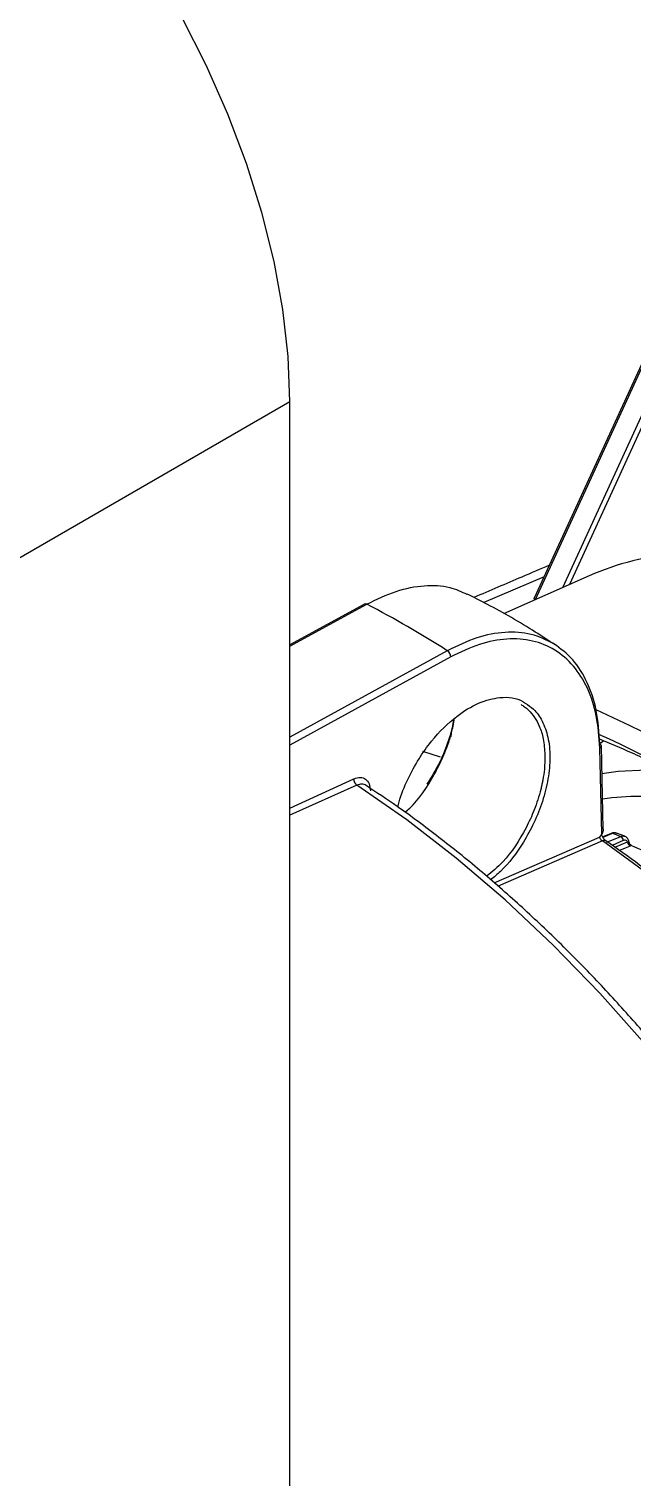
# Model space of a CAD drawing. Extents: x 7 to 113, y 1 to 87.
# Drawn here: x 82.966 to 84.706, y 71.364 to 75.54 of the extents above; entities that cross this region are included whole.
import ezdxf

# ---------------------------------------------------------------- set-up
doc = ezdxf.new("R2010")
doc.units = 0
doc.header["$MEASUREMENT"] = 0
doc.layers.add('OBJECT', color=7, linetype='CONTINUOUS')

msp = doc.modelspace()

# ---------------------------------------------------------------- linework, layer by layer
at = {"layer": 'OBJECT'}
for p, q in [((84.8718, 74.875), (84.424, 73.8982)), ((84.8743, 74.8702), (84.4267, 73.8939)), ((84.5065, 73.9292), (84.9246, 74.8412)), ((84.9372, 74.8363), (84.5251, 73.9374)), ((82.8347, 73.9554), (83.7186, 74.4656)), ((83.7186, 69.5672), (83.7186, 74.4656)), ((84.4522, 73.9598), (84.2785, 73.8856)), ((84.5824, 73.9628), (84.3353, 73.8535)), ((83.9337, 73.8814), (83.7186, 73.7641)), ((83.7186, 73.7599), (83.9407, 73.8809)), ((84.173, 73.7469), (83.7186, 73.4973)), ((84.1828, 73.729), (83.7186, 73.4741)), ((84.1536, 73.4396), (84.1021, 73.4566)), ((84.6242, 73.4871), (84.6131, 73.4782)), ((84.6186, 73.2189), (84.6131, 73.4661)), ((84.6228, 73.232), (84.6175, 73.4722)), ((83.7186, 73.2926), (83.9032, 73.3773)), ((83.9119, 73.3591), (83.7186, 73.2722)), ((84.3082, 73.0773), (84.6117, 73.2091)), ((84.6186, 73.2189), (84.6117, 73.2091)), ((84.6462, 73.2199), (84.6213, 73.2098)), ((84.6335, 73.1942), (84.6732, 73.2111)), ((84.685, 73.2115), (84.6609, 73.2205)), ((84.6203, 73.1983), (84.3193, 73.0676)), ((84.6805, 73.1992), (84.6484, 73.1855)), ((84.6564, 73.1798), (84.693, 73.1953)), ((84.693, 73.1953), (84.6945, 73.1954)), ((84.7028, 73.1847), (84.7002, 73.1835))]:
    msp.add_line(p, q, dxfattribs=at)
at = {"layer": 'OBJECT', "flags": 128}
for points in [[(83.7186, 74.4656), (83.7135, 74.5957), (83.6983, 74.7306), (83.673, 74.8691), (83.638, 75.0101), (83.5935, 75.1522), (83.5398, 75.2944), (83.4775, 75.4354), (83.4071, 75.574), (83.3291, 75.7091), (83.2443, 75.8394), (83.1534, 75.9638), (83.057, 76.0814), (82.9562, 76.191), (82.8517, 76.2918), (82.7443, 76.3829), (82.6351, 76.4635), (82.525, 76.533)], [(84.4263, 73.8937), (84.4253, 73.8946), (84.4245, 73.8957), (84.424, 73.8967), (84.4238, 73.8976), (84.424, 73.8982)], [(84.7474, 73.4021), (84.6662, 73.3984), (84.6193, 73.3918)], [(85.7713, 70.6675), (85.7176, 70.8539), (85.6549, 71.041), (85.5834, 71.2278), (85.5035, 71.4135), (85.4155, 71.5973), (85.3199, 71.7782), (85.2171, 71.9555), (85.1076, 72.1283), (84.9919, 72.2958), (84.8705, 72.4573), (84.744, 72.6119), (84.613, 72.759), (84.478, 72.8979), (84.3398, 73.0279), (84.1989, 73.1485), (84.0561, 73.2591), (83.9119, 73.3591)], [(84.6495, 73.2199), (84.635, 73.214), (84.6219, 73.2086)], [(85.9538, 71.3568), (85.8929, 71.5255), (85.8229, 71.6934), (85.7444, 71.8594), (85.6578, 72.0224), (85.5637, 72.1815), (85.4627, 72.3356), (85.3555, 72.4837), (85.2426, 72.6249), (85.1248, 72.7584), (85.0029, 72.8832), (84.8777, 72.9986), (84.7499, 73.1039), (84.6203, 73.1983)], [(84.7002, 73.1835), (84.686, 73.1774), (84.6695, 73.1704)]]:
    msp.add_lwpolyline(points, dxfattribs=at)
at = {"layer": 'OBJECT'}
for centre, radius, start, end in [((84.8974, 73.242), 0.7867, 94.2427, 113.6074), ((83.9368, 73.8748), 0.00729, 57.7175, 115.3086), ((82.5226, 71.1562), 3.0716, 57.5008, 62.5045), ((84.16, 73.7281), 0.0228, 2.1924, 55.3919), ((83.5809, 71.2474), 2.5426, 40.4175, 66.3184), ((83.5976, 71.2232), 2.4967, 41.0763, 66.0787), ((84.6103, 73.4713), 0.00726, 7.1468, 67.2114), ((84.6104, 73.4726), 0.00706, 292.3223, 356.6685), ((83.9245, 73.3763), 0.0213, 177.2104, 233.8019), ((84.7239, 72.6135), 0.7128, 80.7271, 98.3053), ((84.6478, 73.2157), 0.00453, 67.3595, 110.9184), ((84.2113, 72.0111), 1.2858, 68.9487, 70.0727), ((84.667, 73.1991), 0.0135, 0.3878, 62.9302), ((84.6256, 73.1892), 0.0105, 60.6855, 120.1853), ((84.7065, 73.1955), 0.0135, 180.4708, 242.4409), ((84.7069, 73.1965), 0.0124, 184.8223, 250.6074), ((84.1637, 71.8375), 1.4511, 61.549, 68.1893)]:
    msp.add_arc(centre, radius, start, end, dxfattribs=at)
for points, knots in [([(84.4676, 73.9934), (84.4411, 73.982), (84.3684, 73.951), (84.2959, 73.9199), (84.2499, 73.9002)], [0, 0, 0, 0, 0.364973, 1, 1, 1, 1]), ([(83.9407, 73.8809), (83.9693, 73.8947), (84.0264, 73.9223), (84.1074, 73.9371), (84.1769, 73.9346), (84.2136, 73.9171), (84.2297, 73.9094)], [0, 0, 0, 0, 0.265424, 0.530172, 0.7943, 1, 1, 1, 1]), ([(84.4844, 73.7635), (84.4653, 73.776), (84.4008, 73.8181), (84.3159, 73.8672), (84.2497, 73.9004), (84.2301, 73.9102)], [0, 0, 0, 0, 0.229113, 0.771373, 1, 1, 1, 1]), ([(84.4806, 73.767), (84.4593, 73.7774), (84.4166, 73.7983), (84.3404, 73.8026), (84.2585, 73.7881), (84.2015, 73.7606), (84.173, 73.7469)], [0, 0, 0, 0, 0.249137, 0.498822, 0.749093, 1, 1, 1, 1]), ([(84.6131, 73.4661), (84.6108, 73.4979), (84.6063, 73.5613), (84.5794, 73.641), (84.539, 73.7055), (84.4851, 73.7518), (84.4201, 73.7783), (84.346, 73.7836), (84.266, 73.7691), (84.2105, 73.7424), (84.1828, 73.729)], [0, 0, 0, 0, 0.125666, 0.250539, 0.37567, 0.500227, 0.625486, 0.75002, 0.875177, 1, 1, 1, 1]), ([(84.6131, 73.478), (84.6107, 73.5112), (84.6062, 73.5761), (84.5784, 73.6573), (84.5381, 73.724), (84.4997, 73.7527), (84.4806, 73.767)], [0, 0, 0, 0, 0.256106, 0.501078, 0.751626, 1, 1, 1, 1]), ([(84.0303, 73.2961), (84.0314, 73.301), (84.0373, 73.3275), (84.0577, 73.3754), (84.0894, 73.4345), (84.1357, 73.4993), (84.1948, 73.5576), (84.2637, 73.599), (84.33, 73.6157), (84.3758, 73.6115), (84.3956, 73.5968), (84.3978, 73.5951)], [0, 0, 0, 0, 0.025775, 0.137946, 0.244843, 0.344697, 0.519202, 0.661237, 0.803272, 0.977779, 1, 1, 1, 1]), ([(84.3978, 73.5951), (84.406, 73.59), (84.4255, 73.5778), (84.4482, 73.5449), (84.465, 73.4984), (84.4709, 73.4413), (84.4653, 73.3779), (84.4491, 73.313), (84.4244, 73.251), (84.3857, 73.1809), (84.3425, 73.1219), (84.3075, 73.094), (84.2979, 73.0863)], [0, 0, 0, 0, 0.0714844, 0.1699166, 0.2732039, 0.3791031, 0.4850036, 0.5882941, 0.6867305, 0.7786811, 0.9393721, 1, 1, 1, 1]), ([(84.3859, 73.5912), (84.3891, 73.5894), (84.3966, 73.5849), (84.4168, 73.5678), (84.4369, 73.538), (84.4514, 73.4922), (84.4536, 73.462), (84.4547, 73.446)], [0, 0, 0, 0, 0.076675, 0.180698, 0.540119, 0.757624, 1, 1, 1, 1]), ([(84.051, 73.2808), (84.0557, 73.2846), (84.0882, 73.312), (84.1262, 73.3708), (84.1575, 73.4317), (84.1702, 73.4631), (84.1762, 73.4799), (84.179, 73.4886), (84.1804, 73.493), (84.1811, 73.4952), (84.1814, 73.4963), (84.1816, 73.4969), (84.1817, 73.4972), (84.1817, 73.4973), (84.1817, 73.4974), (84.1817, 73.4974), (84.1817, 73.4974), (84.1817, 73.4974), (84.1817, 73.4974), (84.1817, 73.4974), (84.1817, 73.4974), (84.1817, 73.4974), (84.1852, 73.5009), (84.184, 73.5124), (84.1915, 73.5305), (84.1923, 73.5442), (84.1927, 73.5515)], [0, 0, 0, 0, 0.061774, 0.434324, 0.608863, 0.705435, 0.756041, 0.781923, 0.795008, 0.801587, 0.804885, 0.806537, 0.807363, 0.807776, 0.807983, 0.808087, 0.808139, 0.808164, 0.808177, 0.808183, 0.808187, 0.808188, 0.808191, 0.84849, 0.919928, 1, 1, 1, 1]), ([(84.1148, 73.3616), (84.1252, 73.3784), (84.1477, 73.4146), (84.173, 73.4746), (84.1887, 73.5221), (84.1914, 73.5466), (84.1919, 73.5509)], [0, 0, 0, 0, 0.275781, 0.593953, 0.928225, 1, 1, 1, 1]), ([(84.6115, 73.4924), (84.6422, 73.4799), (84.7108, 73.452), (84.8186, 73.3961), (84.9337, 73.3272), (85.0486, 73.2485), (85.1621, 73.1595), (85.2375, 73.0966), (85.2741, 73.0615), (85.2741, 73.0614)], [0, 0, 0, 0, 0.139727, 0.311708, 0.483674, 0.655647, 0.827648, 0.999689, 1, 1, 1, 1]), ([(84.4547, 73.446), (84.4545, 73.4326), (84.4542, 73.4093), (84.4499, 73.3804), (84.4464, 73.3628), (84.4444, 73.3537), (84.4384, 73.3291), (84.4257, 73.2896), (84.3921, 73.217), (84.346, 73.1452), (84.3023, 73.1093), (84.2865, 73.0963)], [0, 0, 0, 0, 0.112962, 0.196078, 0.227699, 0.251113, 0.266321, 0.418662, 0.552271, 0.837445, 1, 1, 1, 1]), ([(83.9032, 73.3773), (83.9096, 73.3793), (83.9223, 73.3833), (83.9379, 73.3775), (83.9488, 73.364), (83.9505, 73.3497), (83.9513, 73.3426)], [0, 0, 0, 0, 0.250228, 0.500086, 0.750006, 1, 1, 1, 1]), ([(83.9387, 73.3582), (83.9348, 73.3601), (83.927, 73.364), (83.9169, 73.3607), (83.9119, 73.3591)], [0, 0, 0, 0, 0.500024, 1, 1, 1, 1]), ([(85.2917, 71.8686), (85.2576, 71.9263), (85.2098, 72.007), (85.1352, 72.123), (85.0701, 72.22), (84.9898, 72.3331), (84.9027, 72.4486), (84.8087, 72.5657), (84.7089, 72.6822), (84.6041, 72.7965), (84.4951, 72.9073), (84.3825, 73.0136), (84.2669, 73.1148), (84.1488, 73.2098), (84.0391, 73.2915), (83.9686, 73.3379), (83.9385, 73.3578)], [0, 0, 0, 0, 0.093701, 0.131201, 0.193452, 0.257919, 0.32692, 0.398768, 0.472782, 0.548419, 0.625296, 0.70313, 0.781713, 0.860888, 0.940536, 1, 1, 1, 1]), ([(84.6117, 73.2091), (84.6121, 73.2081), (84.6128, 73.2063), (84.615, 73.2032), (84.6175, 73.2003), (84.6194, 73.199), (84.6203, 73.1983)], [0, 0, 0, 0, 0.2577346, 0.5124762, 0.7590317, 1, 1, 1, 1]), ([(84.6306, 73.1985), (84.6299, 73.199), (84.6284, 73.2001), (84.6263, 73.2022), (84.6244, 73.2045), (84.6223, 73.2076), (84.6202, 73.2114), (84.6189, 73.215), (84.6184, 73.2171), (84.6181, 73.2174), (84.618, 73.2174)], [0, 0, 0, 0, 0.1014483, 0.2002735, 0.2963073, 0.3891415, 0.5650298, 0.7282193, 0.8808566, 1, 1, 1, 1]), ([(84.6228, 73.232), (84.6227, 73.2297), (84.6224, 73.2251), (84.6199, 73.221), (84.6186, 73.2189)], [0, 0, 0, 0, 0.497196, 1, 1, 1, 1]), ([(84.661, 73.2201), (84.6602, 73.2205), (84.657, 73.2221), (84.6515, 73.222), (84.6477, 73.2202), (84.6463, 73.2195)], [0, 0, 0, 0, 0.17381, 0.707501, 1, 1, 1, 1]), ([(84.661, 73.2201), (84.6596, 73.2206), (84.6561, 73.222), (84.652, 73.2207), (84.6495, 73.2199)], [0, 0, 0, 0, 0.389844, 1, 1, 1, 1]), ([(84.6732, 73.2111), (84.6739, 73.2113), (84.677, 73.2125), (84.6811, 73.2131), (84.6838, 73.2117), (84.6845, 73.2113)], [0, 0, 0, 0, 0.1766079, 0.7758173, 1, 1, 1, 1]), ([(84.6974, 73.1936), (84.6972, 73.1952), (84.6968, 73.1999), (84.693, 73.2059), (84.6884, 73.2106), (84.6852, 73.2112), (84.6845, 73.2113)], [0, 0, 0, 0, 0.191346, 0.572846, 0.915233, 1, 1, 1, 1]), ([(85.5099, 72.2803), (85.5099, 72.2803), (85.4886, 72.3131), (85.4435, 72.378), (85.372, 72.4763), (85.2942, 72.5758), (85.2101, 72.6761), (85.121, 72.7748), (85.0275, 72.8707), (84.9304, 72.9624), (84.8303, 73.049), (84.7302, 73.1286), (84.6631, 73.1755), (84.6306, 73.1982)], [0, 0, 0, 0, 0.0000722, 0.0863592, 0.175628, 0.2710904, 0.3703997, 0.4726079, 0.5769603, 0.6829251, 0.7901144, 0.8982438, 1, 1, 1, 1]), ([(84.693, 73.1953), (84.6922, 73.1964), (84.6905, 73.1987), (84.6866, 73.2003), (84.683, 73.2001), (84.681, 73.1993), (84.6805, 73.1992)], [0, 0, 0, 0, 0.256518, 0.580509, 0.904499, 1, 1, 1, 1]), ([(84.6945, 73.1954), (84.6947, 73.1954), (84.6954, 73.1955), (84.6965, 73.1953), (84.6976, 73.1946), (84.6977, 73.1937), (84.6978, 73.1933)], [0, 0, 0, 0, 0.051656, 0.348864, 0.693234, 1, 1, 1, 1]), ([(84.7036, 73.1861), (84.7026, 73.1867), (84.7006, 73.1877), (84.6984, 73.1906), (84.6981, 73.1927), (84.6979, 73.1936)], [0, 0, 0, 0, 0.351425, 0.716542, 1, 1, 1, 1]), ([(84.7036, 73.1861), (84.7036, 73.1861), (84.7039, 73.1861), (84.7039, 73.1858), (84.7034, 73.1852), (84.7029, 73.1848), (84.7028, 73.1847)], [0, 0, 0, 0, 0.022186, 0.533619, 0.933195, 1, 1, 1, 1])]:
    msp.add_open_spline(points, degree=3, knots=knots, dxfattribs=at)

doc.saveas('drawing.dxf')
